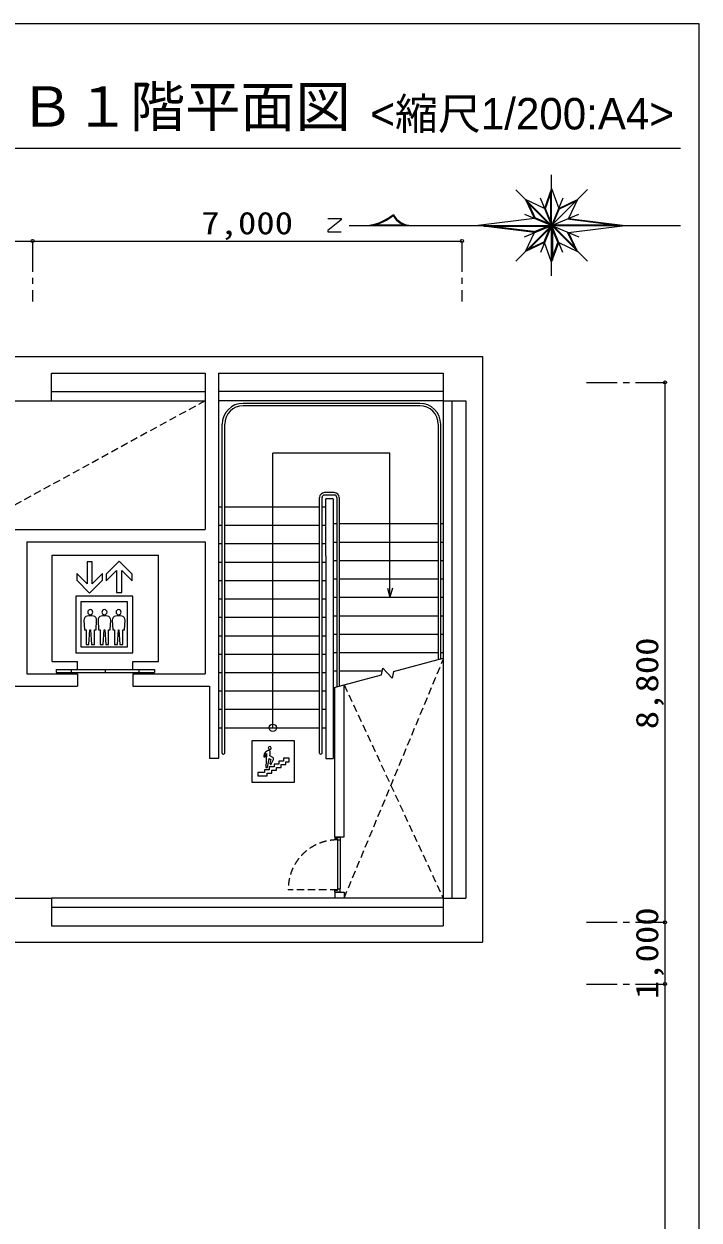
# Model space of a CAD drawing. Units: millimetres, scale not verified. Extents: x -9667 to 46333, y -21917 to 17470.
# Drawn here: x 35326 to 46333, y -2038 to 17470 of the extents above; entities that cross this region are included whole.
import ezdxf
from ezdxf.enums import TextEntityAlignment as Align

# ---------------------------------------------------------------- set-up
doc = ezdxf.new("R2010")
doc.units = ezdxf.units.MM
doc.header["$LTSCALE"] = 100
doc.linetypes.add('CHAIN1', pattern=[8, 5, -1, 1, -1])
doc.linetypes.add('DASHED1', pattern=[1.8, 1.2, -0.6])
for name, color, linetype, lineweight in [('0-0', 7, 'Continuous', 18), ('1-0', 4, 'Continuous', 18), ('2-0', 7, 'Continuous', 18), ('F-F', 7, 'Continuous', 18)]:
    doc.layers.add(name, color=color, linetype=linetype, lineweight=lineweight)
doc.styles.add('HG創英角ｺﾞｼｯｸUB', font='')
doc.styles.add('ＭＳ ゴシック', font='')
doc.styles.get('HG創英角ｺﾞｼｯｸUB').set_extended_font_data('HG創英角ｺﾞｼｯｸUB')
doc.styles.get('ＭＳ ゴシック').set_extended_font_data('MS Gothic')

msp = doc.modelspace()

# ---------------------------------------------------------------- linework, layer by layer
at = {"layer": '0-0'}
for p, q in [((31268.1, 12043.2), (42801.5, 12043)), ((42801.5, 12043), (42801.5, 2491.7)), ((35773, 11322.2), (35773, 11772.8)), ((35773, 11772.8), (38278.6, 11772.7)), ((38278.6, 11772.7), (38278.6, 9224.7)), ((38498.9, 11772.7), (42160.7, 11772.7)), ((35172.3, 11322.3), (35773, 11322.2)), ((35773, 11472.4), (38278.6, 11472.4)), ((35773, 11322.2), (38278.6, 11322.2)), ((42160.7, 11472.4), (38498.9, 11472.4)), ((42160.7, 11322.2), (38498.9, 11322.2)), ((42160.7, 11322.2), (42160.7, 3212.5)), ((42160.7, 11322.2), (42531.1, 11322.2)), ((42310.1, 3212.5), (42310.1, 11322.2)), ((42531.1, 11322.2), (42531.1, 3212.5)), ((41779.7, 11281.6), (38899.3, 11281.6)), ((41779.7, 11241.6), (38899.3, 11241.6)), ((38558.9, 5579.1), (38558.9, 10941.2)), ((38599, 5579.1), (38599, 10941.2)), ((42080, 10941.2), (42080, 7102.6)), ((42120.1, 7113.3), (42120.1, 10941.2)), ((41293.1, 10468.6), (39382.4, 10468.5)), ((39382.4, 5990.9), (39382.4, 10468.5)), ((41293.1, 8118.8), (41293.1, 10468.6)), ((40386, 9825.5), (40225.8, 9825.5)), ((40386, 9785.4), (40225.8, 9785.4)), ((38498.9, 9595.2), (38558.9, 9595.2)), ((38599, 9595.2), (40145.7, 9595.2)), ((40145.7, 5579.1), (40145.7, 9745.4)), ((40185.8, 5579.1), (40185.8, 9745.4)), ((40185.8, 9595.2), (40245.8, 9595.2)), ((40366.2, 9725.4), (40245.8, 9725.4)), ((40245.9, 8795), (40245.8, 9725.4)), ((40366, 9725.4), (40366, 5490.3)), ((40426.1, 9745.4), (40426.1, 6659.4)), ((40466.1, 9745.4), (40466.1, 6670.2)), ((35172.3, 9224.7), (38278.6, 9224.7)), ((38498.9, 9294.9), (38559, 9294.9)), ((38599, 9294.9), (40145.7, 9294.9)), ((40185.8, 9294.9), (40245.8, 9294.9)), ((40366, 9320.2), (40426.1, 9320.2)), ((40466.1, 9320.2), (42080, 9320.2)), ((42120.1, 9320.2), (42160.1, 9320.2)), ((35372.6, 9024.4), (38278.6, 9024.4)), ((38278.6, 9024.4), (38278.6, 6871.9)), ((38498.9, 8994.5), (38559, 8994.5)), ((38599, 8994.5), (40145.7, 8994.5)), ((40185.8, 8994.5), (40245.8, 8994.5)), ((40366, 9019.8), (40426.1, 9019.8)), ((40466.1, 9019.8), (42080, 9019.8)), ((42120.1, 9019.8), (42160.1, 9019.8)), ((35784.5, 8807.2), (37519.5, 8807.2)), ((35784.5, 7071.8), (35784.5, 8807.2)), ((37519.5, 7071.8), (37519.5, 8807.2)), ((40245.9, 8795), (40245.9, 5490.3)), ((38498.9, 8694.1), (38559, 8694.1)), ((38599, 8694.1), (40145.7, 8694.1)), ((40185.8, 8694.1), (40245.9, 8694.1)), ((40366, 8719.5), (40426.1, 8719.5)), ((40466.1, 8719.5), (42080, 8719.5)), ((42120.1, 8719.5), (42160.1, 8719.5)), ((38498.9, 8393.8), (38559, 8393.8)), ((38599, 8393.8), (40145.7, 8393.8)), ((40185.8, 8393.8), (40245.9, 8393.8)), ((40366, 8419.1), (40426.1, 8419.1)), ((40466.1, 8419.1), (42080, 8419.1)), ((42120.1, 8419.1), (42160.1, 8419.1)), ((41252.9, 8268.9), (41293.1, 8118.8)), ((41333.4, 8268.9), (41293.1, 8118.8)), ((38498.9, 8093.4), (38559, 8093.4)), ((38599, 8093.4), (40145.7, 8093.4)), ((40185.8, 8093.4), (40245.9, 8093.4)), ((40366, 8118.8), (40426.1, 8118.8)), ((40466.1, 8118.8), (42080, 8118.8)), ((42120.1, 8118.8), (42160.1, 8118.8)), ((40366, 7818.4), (40426.1, 7818.4)), ((40466.1, 7818.4), (42080, 7818.4)), ((42120.1, 7818.4), (42160.1, 7818.4)), ((38498.9, 7793.1), (38559, 7793.1)), ((38599, 7793.1), (40145.7, 7793.1)), ((40185.8, 7793.1), (40245.9, 7793.1)), ((38498.9, 7492.7), (38559, 7492.7)), ((38599, 7492.7), (40145.7, 7492.7)), ((40185.8, 7492.7), (40245.9, 7492.7)), ((40366, 7518), (40426.1, 7518)), ((40466.1, 7518), (42080, 7518)), ((42120.1, 7518), (42160.1, 7518)), ((35784.5, 7071.8), (36200.4, 7071.8)), ((36200.4, 6941.6), (36200.4, 7071.8)), ((37103.6, 7071.8), (37519.5, 7071.8)), ((37103.7, 6941.6), (37103.7, 7071.7)), ((38498.9, 7192.4), (38559, 7192.4)), ((38599, 7192.4), (40145.7, 7192.4)), ((40185.8, 7192.4), (40245.9, 7192.4)), ((40366, 7217.7), (40426.1, 7217.7)), ((40466.1, 7217.7), (42080, 7217.7)), ((41349.3, 6906.8), (42160.7, 7124.2)), ((42120.1, 7217.7), (42159.9, 7217.7)), ((35851.1, 6941.6), (37453, 6941.6)), ((35851.1, 6941.6), (35851.1, 6891.6)), ((35851.1, 6891.6), (37453, 6891.6)), ((36100.4, 6891.6), (36100.4, 6941.6)), ((36200.4, 6871.6), (36200.4, 6671.3)), ((36652, 6941.6), (36652, 6891.6)), ((37103.7, 6871.9), (37103.7, 6671.6)), ((37103.7, 6871.9), (38278.6, 6871.9)), ((37203.7, 6891.6), (37203.7, 6941.6)), ((37453, 6941.6), (37453, 6891.6)), ((38498.8, 6892), (38558.9, 6892)), ((38599, 6892), (40145.7, 6892)), ((40185.8, 6892), (40245.9, 6892)), ((40366, 6917.3), (40426.1, 6917.3)), ((40386.1, 6648.7), (41155.9, 6855)), ((40466.1, 6917.3), (41168.6, 6917.3)), ((41155.9, 6855), (41178.3, 6964.6)), ((41178.3, 6964.6), (41252.6, 6880.9)), ((41326.8, 6797.1), (41252.6, 6880.9)), ((41349.3, 6906.8), (41326.8, 6797.1)), ((35172.3, 6671.3), (36200.4, 6671.3)), ((37103.7, 6671.6), (38348.8, 6671.6)), ((38348.8, 6671.6), (38348.8, 5490.3)), ((40396.1, 4212.2), (40396.1, 6651.4)), ((40546.3, 4212.2), (40546.3, 6691.7)), ((38498.8, 6591.6), (38558.9, 6591.6)), ((38599, 6591.6), (40145.7, 6591.6)), ((40185.8, 6591.6), (40245.9, 6591.6)), ((38498.8, 6291.3), (38558.9, 6291.3)), ((38599, 6291.3), (40145.7, 6291.3)), ((40185.8, 6291.3), (40245.9, 6291.3)), ((38498.8, 5990.9), (38558.9, 5990.9)), ((38599, 5990.9), (40145.7, 5990.9)), ((40185.8, 5990.9), (40245.9, 5990.9)), ((38498.8, 5490.3), (38348.8, 5490.3)), ((40245.9, 5490.3), (40366, 5490.3)), ((40396.1, 4212.2), (40546.3, 4212.2)), ((40396.1, 4207.2), (40396.1, 4182.2)), ((40396.1, 4207.2), (40482.2, 4207.2)), ((40396.1, 4182.2), (40436.2, 4182.2)), ((40436.2, 4182.2), (40436.2, 3361.2)), ((40436.2, 4162.2), (40482.2, 4162.2)), ((40482.2, 4207.2), (40482.2, 3361.2)), ((40436.2, 3361.2), (40436.2, 3341.2)), ((40436.2, 3361.2), (40482.2, 3361.2)), ((42160.7, 3212.5), (35773, 3212.5)), ((40396.1, 3311.2), (40546.3, 3311.2)), ((40396.1, 3311.2), (40396.1, 3212.5)), ((40546.3, 3311.2), (40546.3, 3212.5)), ((42160.7, 3212.5), (42160.7, 2762)), ((42160.7, 3212.5), (42531.1, 3212.5)), ((35773, 3062.4), (42160.7, 3062.4)), ((35773, 2762.1), (42160.7, 2762))]:
    msp.add_line(p, q, dxfattribs=at)
at = {"layer": '0-0', "linetype": 'DASHED1'}
for p, q in [((38278.6, 11322.2), (31447.9, 7582.4)), ((40546.3, 3212.5), (42160.7, 7104)), ((40546.3, 6691.7), (42160.7, 3212.5)), ((40436.2, 3346.2), (39635.2, 3346.2))]:
    msp.add_line(p, q, dxfattribs=at)
at = {"layer": '0-0'}
for points in [[(38498.9, 11772.7), (38498.8, 6671.6), (38498.8, 5490.3)], [(42160.7, 11772.7), (42160.7, 11322.2), (42531.1, 11322.2)], [(35372.6, 9024.4), (35372.6, 6871.6), (36200.4, 6871.6)], [(40396.1, 3316.2), (40482.2, 3316.2), (40482.2, 3361.2)], [(40396.1, 3316.2), (40396.1, 3341.2), (40436.2, 3341.2)], [(35172.3, 3212.6), (35773, 3212.6), (35773, 2762.1)], [(30736.7, 1840.5), (30736.7, 2491.8), (42801.5, 2491.7)]]:
    msp.add_lwpolyline(points, dxfattribs=at)
for centre, radius, start, end in [((38899.3, 10941.2), 340.4, 90, 179.99982), ((38899.3, 10941.2), 300.4, 90, 179.99982), ((41779.7, 10941.2), 340.4, 0, 90), ((41779.7, 10941.2), 300.4, 0, 90), ((40225.8, 9745.4), 80.1, 90, 180), ((40225.8, 9745.4), 40, 90, 180), ((40386, 9745.4), 80.1, 0, 90), ((40386, 9745.4), 40, 0, 90), ((38578.9, 5579.1), 20, 179.99982, 270), ((38578.9, 5579.1), 20, 270, 359.99982), ((40165.7, 5579.1), 20, 180, 270), ((40165.7, 5579.1), 20, 270, 0)]:
    msp.add_arc(centre, radius, start, end, dxfattribs=at)
at = {"layer": '0-0', "linetype": 'DASHED1'}
msp.add_arc((40436.2, 3361.2), 801, 90, 181.07415, dxfattribs=at)
at = {"layer": '1-0', "linetype": 'CHAIN1'}
for p, q in [((35467.1, 13928.7), (35467.1, 12941.5)), ((42467.1, 13928.7), (42467.1, 12941.5)), ((44497.5, 11622.5), (45777.3, 11622.5)), ((44497.5, 2818.5), (45777.3, 2818.5)), ((44497.5, 1810.8), (45777.3, 1810.8))]:
    msp.add_line(p, q, dxfattribs=at)
at = {"layer": '1-0'}
for points in [[(30767.1, 13928.7), (35467.1, 13928.7), (42467.1, 13928.7)], [(45777.3, 11622.5), (45777.3, 2818.5), (45777.3, 1810.8)], [(45777.3, 1810.8), (45777.3, -8100.9), (45777.3, -14508.6)]]:
    msp.add_lwpolyline(points, dxfattribs=at)
for centre in [(35467.1, 13928.7), (35467.1, 13928.7), (35467.1, 13928.7), (42467.1, 13928.7), (42467.1, 13928.7), (42467.1, 13928.7), (45777.3, 11622.5), (45777.3, 2818.5), (45777.3, 1810.8)]:
    msp.add_circle(centre, 25, dxfattribs=at)
at = {"layer": '2-0'}
for p, q in [((36302.7, 7745.4), (36311.1, 7585.2)), ((36534.2, 7745.4), (36542.6, 7585.2)), ((36765.6, 7745.4), (36773.9, 7585.2))]:
    msp.add_line(p, q, dxfattribs=at)
for points in [[(36607.7, 8399), (36607.7, 8504.6), (36439, 8335.8), (36439, 8694.3), (36354.7, 8694.3), (36354.7, 8335.8), (36186, 8504.6), (36186, 8399), (36396.8, 8188.1)], [(36835.1, 8557.6), (36835.1, 8199.2), (36919.5, 8199.2), (36919.5, 8557.6), (37088.2, 8388.9), (37088.2, 8494.5), (36877.3, 8705.3), (36666.4, 8494.5), (36666.4, 8388.9)], [(36172.6, 8137.5), (36172.6, 7214.1), (37099.7, 7214.1), (37099.7, 8137.5)], [(37011.2, 7302.6), (36261.1, 7302.6), (36261.1, 8049), (37011.2, 8049)], [(39731.8, 5099.1), (39049.3, 5099.1), (39049.3, 5781.6), (39731.8, 5781.6)], [(39652.5, 5492.7), (39555.5, 5492.7), (39555.5, 5446.2), (39479, 5446.2), (39479, 5399.4), (39402.8, 5399.4), (39402.8, 5353.2), (39326.5, 5353.2), (39326.5, 5307), (39250.2, 5307), (39250.2, 5260.5), (39139.8, 5260.5), (39139.8, 5204.7), (39292.4, 5204.7), (39292.4, 5251.2), (39368.7, 5251.2), (39368.7, 5297.7), (39444.9, 5297.7), (39444.9, 5344.2), (39521, 5344.2), (39521, 5390.4), (39597.5, 5390.4), (39597.5, 5436.9), (39652.5, 5436.9)]]:
    msp.add_lwpolyline(points, close=True, dxfattribs=at)
for points in [[(36311.1, 7585.2), (36339.9, 7585.2), (36339.9, 7346.2), (36386, 7346.2), (36402.8, 7585.2), (36411.2, 7585.2), (36428, 7346.2), (36474.1, 7346.2), (36474.1, 7585.2), (36502.8, 7585.2), (36511.2, 7745.4)], [(36542.6, 7585.2), (36571.3, 7585.2), (36571.3, 7346.2), (36617.4, 7346.2), (36634.2, 7585.2), (36642.6, 7585.2), (36659.4, 7346.2), (36705.5, 7346.2), (36705.5, 7585.2), (36734.3, 7585.2), (36742.7, 7745.4)], [(36773.9, 7585.2), (36802.7, 7585.2), (36802.7, 7346.2), (36848.8, 7346.2), (36865.6, 7585.2), (36873.9, 7585.2), (36890.7, 7346.2), (36936.8, 7346.2), (36936.8, 7585.2), (36965.6, 7585.2), (36974, 7745.4)], [(39235.5, 5526.3), (39236, 5518.2), (39257, 5514.6), (39257, 5516.1)], [(39282.9, 5572.2), (39270.7, 5340), (39297.6, 5340), (39326.3, 5487.9), (39352.9, 5475.6), (39334.6, 5407.5), (39353.8, 5388.3), (39393.9, 5474.1), (39396.2, 5484.9)], [(39336.4, 5624.1), (39332.9, 5626.8), (39332.5, 5626.8)], [(39383.5, 5506.5), (39335.4, 5534.1), (39339.9, 5557.5)]]:
    msp.add_lwpolyline(points, dxfattribs=at)
msp.add_circle((39382.4, 5990.9), 59.8, dxfattribs=at)
for centre, radius, start, end in [((36367.7, 7748), 65, 100.22039, 182.28379), ((36406.8, 7473.7), 342, 89.98155, 98.52612), ((36408.6, 7874.1), 43.6, 92.20086, 177.88117), ((36408.6, 7877.4), 43.6, 182.12876, 267.78921), ((36405.3, 7874.1), 43.6, 2.14992, 87.85008), ((36406.1, 7461.4), 354.4, 81.62265, 89.86968), ((36405.3, 7877.4), 43.6, 272.16978, 357.83022), ((36446.2, 7747.9), 65.1, 357.818, 79.74064), ((36599.1, 7748), 65, 100.23045, 182.27374), ((36638.3, 7473.7), 342, 89.98155, 98.52612), ((36640, 7874.1), 43.6, 92.15985, 177.84015), ((36640, 7877.4), 43.6, 182.16978, 267.83022), ((36636.7, 7874.1), 43.6, 2.14992, 87.85008), ((36636.7, 7877.4), 43.6, 272.16978, 357.83022), ((36637.6, 7461.4), 354.4, 81.62265, 89.86968), ((36677.6, 7747.9), 65.1, 357.818, 79.74064), ((36830.5, 7748), 65, 100.23045, 182.27374), ((36869.7, 7473.7), 342, 89.98155, 98.52612), ((36871.4, 7874.1), 43.6, 92.15985, 177.84015), ((36871.4, 7877.4), 43.6, 182.16978, 267.83022), ((36868.2, 7874.1), 43.6, 2.15985, 87.84015), ((36868.2, 7877.4), 43.6, 272.14992, 357.85008), ((36868.8, 7458.4), 357.3, 81.65698, 89.83535), ((36909, 7747.9), 65.1, 357.79664, 79.69917), ((39334.8, 5658.4), 26.3, 92.29837, 177.66072), ((39334.9, 5660.7), 26.4, 182.59799, 267.44292), ((39332.8, 5658.5), 26.2, 2.07451, 87.97322), ((39332.7, 5660.5), 26.2, 272.17571, 357.77656), ((39340, 5522.5), 104.5, 94.11782, 177.94518), ((39331.5, 5515.8), 74.5, 130.76114, 179.77837), ((39206.3, 5584.1), 136.2, 0.02208, 17.06473), ((39198.5, 5584), 143.9, 349.35009, 0.04517), ((39370.9, 5484.6), 25.3, 0.6005, 59.94799)]:
    msp.add_arc(centre, radius, start, end, dxfattribs=at)
at = {"layer": 'F-F'}
for p, q in [((46332.8, -21730.4), (46332.8, 17469.6)), ((23262.3, 15446), (46029.1, 15446)), ((43929.1, 13359.4), (43929.1, 15007.4)), ((43347.4, 13601.7), (44512.7, 14767)), ((44512.7, 13599.8), (43347.4, 14765.1)), ((43929.1, 14783.4), (43814.3, 14460.6)), ((43929.1, 14747.6), (43824, 14452)), ((43917.1, 14212.4), (43917.1, 14735.5)), ((43814.3, 14460.6), (43504.9, 14607.7)), ((43504.9, 14607.7), (43652, 14298.2)), ((43900.2, 14195.4), (43520.2, 14575.3)), ((43530.2, 14582.3), (43668.5, 14291.4)), ((44112.8, 13740), (43745.4, 14626.9)), ((44112.8, 14626.9), (43745.4, 13739.9)), ((43928.5, 14216.2), (43822.7, 14471.6)), ((43951.3, 14205.6), (44060.1, 14468.3)), ((44037.1, 14444), (44328.1, 14582.3)), ((44353.4, 14607.7), (44206.3, 14298.2)), ((40279.3, 14294.4), (40496.8, 14294.4)), ((40496.9, 14272.8), (40279.3, 14100)), ((40496.8, 14294.4), (40496.9, 14272.8)), ((43652, 14298.2), (42729.1, 14183.4)), ((43485.7, 14367.1), (44372.6, 13999.7)), ((43485.7, 13999.7), (44372.6, 14367.1)), ((43906.9, 14205.6), (43644.3, 14314.4)), ((44183.8, 14288.9), (45031.9, 14183.4)), ((44206.3, 14298.2), (45129.1, 14183.4)), ((40279.3, 14100), (40279.3, 14078.4)), ((40279.3, 14078.4), (40495.3, 14078.4)), ((40629.1, 14183.4), (46029.1, 14183.4)), ((41004.4, 14195.4), (41553.4, 14195.4)), ((43652, 14068.6), (42729.1, 14183.4)), ((42825.6, 14171.4), (43900.2, 14171.4)), ((43674.4, 14077.9), (42826.3, 14183.4)), ((43504.9, 13759.2), (43652, 14068.6)), ((43917.1, 14154.4), (43537.2, 13774.5)), ((43897.8, 14183.4), (43627.8, 14071.6)), ((43907, 14161.2), (43798.1, 13898.5)), ((43929.1, 14152.1), (44037.9, 13889.4)), ((43941.1, 14154.4), (43941.1, 13617.1)), ((43958.1, 14195.4), (45032.7, 14195.4)), ((43958.1, 14171.4), (44338.8, 13790.7)), ((44328.1, 13784.5), (44189.7, 14075.4)), ((44206.3, 14068.6), (45129.1, 14183.4)), ((44353.4, 13759.1), (44206.3, 14068.6)), ((45118.9, 14183.4), (45120, 14184.5)), ((43814.3, 13906.2), (43504.9, 13759.2)), ((43821.2, 13922.8), (43530.2, 13784.5)), ((43929.1, 13583.4), (43814.3, 13906.2)), ((43929.1, 13619.2), (44037.1, 13922.8)), ((43929.1, 13583.4), (44043.9, 13906.2)), ((44043.9, 13906.2), (44353.4, 13759.1)), ((44311.9, 13817.6), (44312.2, 13817.9))]:
    msp.add_line(p, q, dxfattribs=at)
for points in [[(46332.8, 17469.6), (-9667.2, 17469.6), (-9667.2, -21730.4)], [(43929.1, 14783.4), (44043.9, 14460.6), (44353.4, 14607.7)]]:
    msp.add_lwpolyline(points, dxfattribs=at)
for centre, radius, start, end in [((40843.2, 14963.9), 785.2, 276.28344, 310.11395), ((40843.2, 14963.9), 797.2, 281.75417, 310.11395), ((41641.5, 14510.8), 339.5, 206.74773, 254.66453), ((41641.5, 14510.8), 327.5, 206.74773, 271.3252)]:
    msp.add_arc(centre, radius, start, end, dxfattribs=at)

# ---------------------------------------------------------------- texts
at = {"layer": '1-0', "style": 'ＭＳ ゴシック', "width": 1.2}
msp.add_text('7,000', height=366.6, dxfattribs=at).set_placement((38217.1, 13928.7), align=Align.BOTTOM_LEFT)
for s, p in [('8,800', (45777.3, 5966.7)), ('1,000', (45777.3, 1564.7))]:
    msp.add_text(s, height=366.6, rotation=90, dxfattribs=at).set_placement(p, align=Align.BOTTOM_LEFT)
at = {"layer": 'F-F', "style": 'HG創英角ｺﾞｼｯｸUB'}
for s, height, p in [('Ｂ１階平面図', 659.8, (35254, 15594.6)), ('<縮尺1/200:A4>', 513.2, (40974.3, 15594.6))]:
    msp.add_text(s, height=height, dxfattribs=at).set_placement(p, align=Align.BOTTOM_LEFT)

doc.saveas('drawing.dxf')
